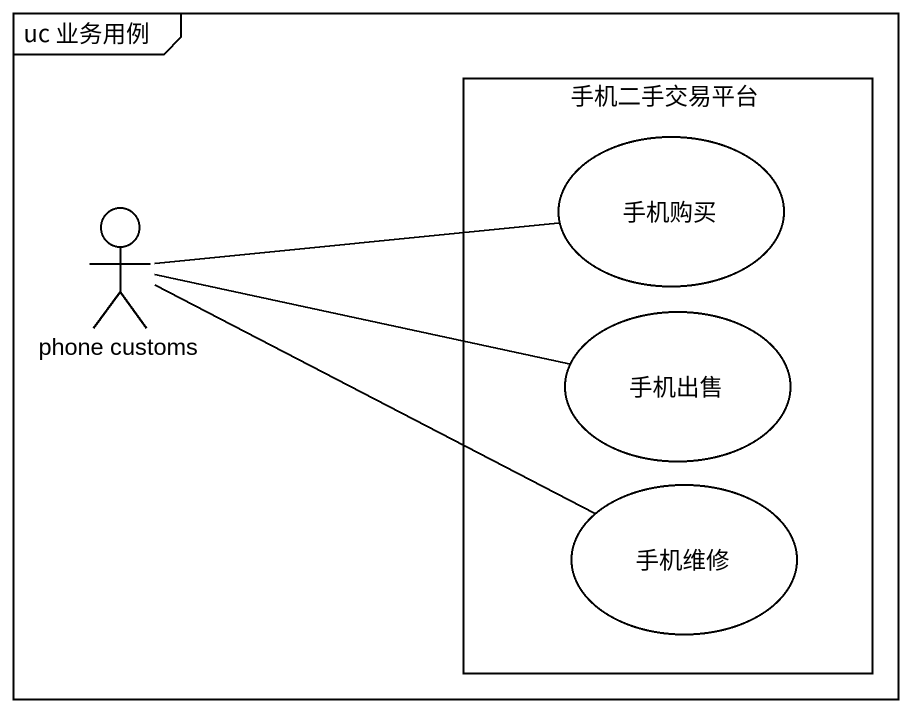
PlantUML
@startuml
mainframe uc 业务用例
rectangle 手机二手交易平台 {
  usecase 手机购买
  usecase 手机出售
  usecase 手机维修
}
actor "phone customs" as phone_customs
phone_customs -right- 手机购买
phone_customs -right- 手机出售
phone_customs -right- 手机维修
@enduml
